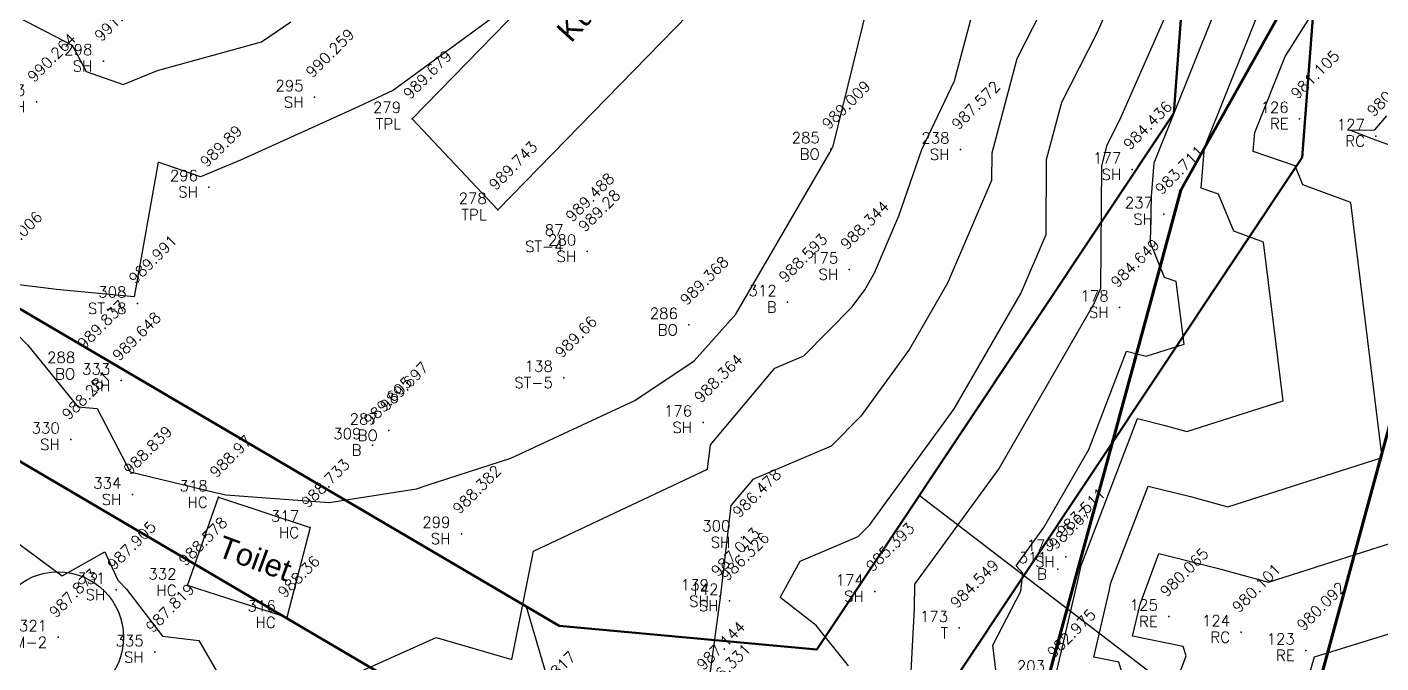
# Model space of a CAD drawing. Header units: metres. Extents: x 319894 to 3389272, y 120 to 6136017.
# Drawn here: x 320805.95 to 320836.83, y 3067873.56 to 3067888.07 of the extents above; entities that cross this region are included whole.
import ezdxf
from ezdxf.enums import TextEntityAlignment as Align

# ---------------------------------------------------------------- set-up
doc = ezdxf.new("R2010")
doc.units = ezdxf.units.M
doc.header["$MEASUREMENT"] = 0
doc.layers.add('a_MUEBLE', color=255, linetype='Continuous', lineweight=5)
for name, color, linetype in [('B', 7, 'Continuous'), ('BM-2', 7, 'Continuous'), ('BO', 7, 'Continuous'), ('Contour', 254, 'Continuous'), ('HC', 7, 'Continuous'), ('Index_Contour', 8, 'Continuous'), ('Points', 7, 'Continuous'), ('Points-ELV', 6, 'Continuous'), ('Points-NUM', 4, 'Continuous'), ('Points-TXT', 3, 'Continuous'), ('RC', 7, 'Continuous'), ('RE', 7, 'Continuous'), ('SH', 7, 'Continuous'), ('ST-4', 7, 'Continuous'), ('ST-5', 7, 'Continuous'), ('ST-8', 7, 'Continuous'), ('T', 7, 'Continuous'), ('TPL', 7, 'Continuous')]:
    doc.layers.add(name, color=color, linetype=linetype)
doc.styles.add('romans', font='romans.shx')
doc.styles.get("Standard").update_dxf_attribs({"font": 'arial.ttf'})

# ---------------------------------------------------------------- blocks, each defined once
blk = doc.blocks.new('POINTS')
at = {"layer": 'Points'}
blk.add_line((0, 0), (0, 0), dxfattribs=at)
blk.add_point((0, 0), dxfattribs=at)
at = {"layer": 'Points-ELV', "style": 'romans'}
blk.add_attdef('ELEV', text='', height=1, rotation=45, dxfattribs=at).set_placement((0, 0), align=Align.BOTTOM_LEFT)
at = {"layer": 'Points-NUM', "style": 'romans'}
blk.add_attdef('PTNUM', text='', height=1, dxfattribs=at).set_placement((0, 0), align=Align.BOTTOM_RIGHT)
at = {"layer": 'Points-TXT', "style": 'romans'}
blk.add_attdef('DESC', text='', height=1, dxfattribs=at).set_placement((0, 0), align=Align.BOTTOM_RIGHT)

msp = doc.modelspace()

# ---------------------------------------------------------------- linework, layer by layer
at = {"color": 7}
for p, q in [((320832.271, 3067884.348, 1969.362), (320829.069, 3067872.567, 1969.362)), ((320834.933, 3067871.266, 987.586), (320837.883, 3067882.119, 987.586))]:
    msp.add_line(p, q, dxfattribs=at)
at = {"color": 1}
for p, q in [((320826.303, 3067877.386, 987.586), (320836.652, 3067869.461, 987.586)), ((320829.677, 3067874.802, 987.586), (320834.859, 3067870.834, 987.586))]:
    msp.add_line(p, q, dxfattribs=at)
at = {"color": 3, "lineweight": 50, "elevation": 987.586}
for points in [[(320837.849, 3067892.947), (320832.529, 3067891.702), (320832.107, 3067886.102), (320823.962, 3067873.868), (320818.085, 3067874.404), (320805.657, 3067881.713), (320787.148, 3067898.206), (320781.299, 3067903.444), (320777.917, 3067902.345), (320765.452, 3067887.9), (320765.742, 3067881.201), (320760.327, 3067874.569), (320762.69, 3067869.453), (320761.66, 3067864.603), (320762.922, 3067848.287), (320767.166, 3067836.153), (320773.116, 3067821.854), (320784.535, 3067816.74), (320788.414, 3067815.483), (320791.297, 3067813.735), (320805.956, 3067813.505), (320829.07, 3067812.426), (320835.701, 3067815.002), (320840.969, 3067815.97)], [(320837.25, 3067889.726), (320835.355, 3067889.282), (320835.039, 3067885.094), (320825.469, 3067870.719), (320817.143, 3067871.477), (320803.882, 3067879.277), (320785.149, 3067895.968), (320780.584, 3067900.057), (320779.641, 3067899.75), (320768.501, 3067886.841), (320768.788, 3067880.189), (320763.837, 3067874.124), (320765.831, 3067869.806), (320764.684, 3067864.403), (320765.883, 3067848.908), (320769.969, 3067837.226), (320775.428, 3067824.106), (320785.613, 3067819.544), (320789.671, 3067818.229), (320792.157, 3067816.722), (320806.05, 3067816.504), (320828.576, 3067815.452), (320834.88, 3067817.901), (320839.51, 3067818.752)]]:
    msp.add_lwpolyline(points, dxfattribs=at)
at = {"color": 1, "lineweight": 30, "elevation": 987.586}
msp.add_lwpolyline([(320837.849, 3067892.947), (320832.529, 3067891.702), (320832.107, 3067886.102), (320823.962, 3067873.868), (320818.085, 3067874.404), (320805.657, 3067881.713), (320787.148, 3067898.206), (320781.299, 3067903.444), (320777.917, 3067902.345), (320765.452, 3067887.9), (320765.742, 3067881.201), (320760.327, 3067874.569), (320762.69, 3067869.453), (320761.66, 3067864.603), (320762.922, 3067848.287), (320767.166, 3067836.153), (320773.116, 3067821.854), (320784.535, 3067816.74), (320788.414, 3067815.483), (320791.297, 3067813.735), (320805.956, 3067813.505), (320829.07, 3067812.426), (320835.701, 3067815.002), (320840.969, 3067815.97)], dxfattribs=at)
at = {"color": 1, "elevation": 987.586}
msp.add_lwpolyline([(320777.917, 3067902.345), (320765.452, 3067887.9), (320765.742, 3067881.201), (320760.327, 3067874.569), (320762.69, 3067869.453), (320761.66, 3067864.603), (320762.922, 3067848.287), (320767.166, 3067836.153), (320773.116, 3067821.854), (320781.932, 3067817.905), (320791.95, 3067819.881), (320794.953, 3067820.178), (320802.116, 3067822.366), (320808.503, 3067825.368), (320811.983, 3067828.431), (320818.784, 3067836.424), (320822.771, 3067843.302), (320824.889, 3067850.949), (320827.341, 3067862.58), (320827.988, 3067866.319), (320820.168, 3067865.216), (320817.346, 3067874.838), (320805.657, 3067881.713), (320787.148, 3067898.206)], dxfattribs=at)
for points, elevation in [([(320814.733, 3067885.972), (320821.565, 3067892.976)], 989.679), ([(320816.687, 3067883.897), (320823.519, 3067890.901)], 989.743), ([(320816.687, 3067883.897), (320814.733, 3067885.972)], 989.743), ([(320812.406, 3067876.648), (320811.873, 3067874.599), (320809.611, 3067875.328), (320810.32, 3067877.339), (320812.406, 3067876.648)], 988.733)]:
    msp.add_lwpolyline(points, dxfattribs=dict(elevation=elevation))
msp.add_lwpolyline([(320832.271, 3067884.348), (320836.964, 3067892.74), (320832.529, 3067891.702), (320832.107, 3067886.102), (320826.303, 3067877.386), (320829.677, 3067874.802)], close=True, dxfattribs=at)
at = {"color": 2, "lineweight": 158}
for points in [[(320781.932, 3067817.905), (320791.95, 3067819.881), (320794.953, 3067820.178), (320802.116, 3067822.366), (320808.503, 3067825.368), (320811.983, 3067828.431), (320818.784, 3067836.424), (320822.771, 3067843.302), (320824.889, 3067850.949), (320826.115, 3067856.765), (320826.972, 3067860.826), (320827.078, 3067861.333), (320827.212, 3067861.967), (320827.341, 3067862.58), (320827.573, 3067863.916), (320827.881, 3067865.699), (320828.15, 3067867.255), (320828.924, 3067871.727), (320829.069, 3067872.567), (320831.126, 3067880.134), (320831.582, 3067881.814), (320832.164, 3067883.954), (320832.271, 3067884.348), (320835.666, 3067890.418)], [(320837.243, 3067879.764), (320834.933, 3067871.266), (320834.575, 3067869.196), (320832.519, 3067858.13), (320831.691, 3067854.125), (320830.721, 3067849.528), (320828.348, 3067840.959), (320823.734, 3067832.999), (320816.272, 3067824.213), (320811.827, 3067820.3), (320804.279, 3067816.753), (320796.136, 3067814.266), (320787.275, 3067813.39), (320779.784, 3067813.573), (320775.028, 3067814.607), (320767.738, 3067818.878), (320762.038, 3067825.343), (320758.353, 3067835.442), (320755.151, 3067841.994)]]:
    msp.add_lwpolyline(points, dxfattribs=at)
msp.add_circle((320806.658, 3067874.146, 987.873), 1.493)
at = {"layer": 'a_MUEBLE', "lineweight": 40, "elevation": 968}
msp.add_lwpolyline([(320781.932, 3067817.905), (320791.95, 3067819.881), (320794.953, 3067820.178), (320802.116, 3067822.366), (320808.503, 3067825.368), (320811.983, 3067828.431), (320818.784, 3067836.424), (320822.771, 3067843.302), (320824.889, 3067850.949), (320826.115, 3067856.765), (320826.972, 3067860.826), (320827.078, 3067861.333), (320827.212, 3067861.967), (320827.341, 3067862.58), (320827.573, 3067863.916), (320827.881, 3067865.699), (320828.15, 3067867.255), (320828.924, 3067871.727), (320829.069, 3067872.567), (320831.126, 3067880.134), (320831.582, 3067881.814), (320832.164, 3067883.954), (320832.271, 3067884.348), (320835.666, 3067890.418)], dxfattribs=at)
at = {"layer": 'Contour'}
for points in [[(320824.691, 3067873.493), (320823.948, 3067874.415), (320823.131, 3067875.055), (320823.585, 3067875.883), (320824.91, 3067876.445), (320825.168, 3067876.705), (320827.1, 3067879.36), (320828.618, 3067881.989), (320829.195, 3067883.337), (320829.207, 3067885.045), (320829.554, 3067886.356), (320830.357, 3067887.935), (320832.372, 3067892.521)], [(320801.412, 3067890.546), (320806.979, 3067887.655), (320807.298, 3067887.051), (320808.141, 3067886.753), (320808.925, 3067887.079), (320811.3, 3067887.733), (320811.969, 3067888.184)], [(320828.15, 3067872.58), (320827.981, 3067873.963), (320828.618, 3067875.197), (320828.664, 3067875.605), (320828.511, 3067875.779), (320829.144, 3067876.648), (320830.172, 3067878.429), (320831.032, 3067880.673), (320831.268, 3067880.614), (320831.478, 3067880.557), (320832.341, 3067880.832), (320832.165, 3067882.259), (320831.897, 3067882.356), (320831.573, 3067883.142), (320831.596, 3067884.203), (320831.661, 3067884.968), (320833.904, 3067890.568)], [(320829.843, 3067889.928), (320828.526, 3067887.34), (320827.957, 3067885.191), (320827.953, 3067884.57), (320826.949, 3067882.224), (320826.078, 3067880.716), (320824.97, 3067879.194), (320824.289, 3067878.507), (320822.505, 3067877.749), (320822.003, 3067877.15), (320821.767, 3067875.114), (320821.522, 3067873.306)], [(320805.055, 3067881.712), (320805.96, 3067880.821), (320807.11, 3067879.401), (320807.553, 3067879.365), (320808.302, 3067877.919), (320810.222, 3067877.457), (320810.486, 3067877.395), (320812.842, 3067877.224), (320814.833, 3067877.529), (320815.08, 3067877.615), (320816.988, 3067878.229), (320819.812, 3067879.547), (320821.165, 3067880.456), (320822.116, 3067881.518), (320824.263, 3067885.206), (320824.337, 3067885.353), (320825.36, 3067889.504)], [(320829.423, 3067873.315), (320829.935, 3067875.501), (320829.992, 3067875.782), (320831.277, 3067879.135), (320831.877, 3067878.985), (320832.409, 3067878.84), (320834.602, 3067879.539), (320834.156, 3067883.163), (320833.475, 3067883.411), (320833.127, 3067884.255), (320832.729, 3067884.391), (320832.807, 3067885.316), (320834.275, 3067888.981)], [(320813.286, 3067873.246), (320815.281, 3067874.141), (320817.011, 3067873.636), (320817.504, 3067876.11), (320821.474, 3067877.978), (320821.539, 3067878.54), (320823.004, 3067880.286), (320823.668, 3067880.568), (320824.773, 3067881.683), (320825.057, 3067882.072), (320825.279, 3067882.458), (320825.836, 3067883.758), (320826.361, 3067885.277), (320827.105, 3067886.839), (320827.499, 3067888.325)], [(320830.993, 3067873.122), (320830.853, 3067873.577), (320830.284, 3067873.693), (320830.637, 3067875.2), (320830.675, 3067875.386), (320831.522, 3067877.596), (320832.486, 3067877.355), (320833.34, 3067877.123), (320836.863, 3067878.245), (320836.146, 3067884.067), (320835.053, 3067884.465), (320834.874, 3067884.899), (320833.916, 3067885.226), (320833.953, 3067885.663), (320834.647, 3067887.394), (320835.211, 3067888.283)], [(320838.137, 3067884.971), (320836.631, 3067885.52), (320836.12, 3067885.714), (320836.697, 3067885.719), (320836.965, 3067886.04)], [(320820.904, 3067846.169), (320822.851, 3067848.511), (320823.975, 3067851.102), (320824.171, 3067851.616), (320824.813, 3067854.336), (320825.12, 3067854.654), (320826.079, 3067855.954), (320826.475, 3067855.839), (320827.363, 3067856.419), (320829.879, 3067861.683), (320829.003, 3067861.905), (320828.389, 3067862.127), (320828.596, 3067863.468), (320828.978, 3067864.346), (320829.19, 3067865.082), (320829.958, 3067867.194), (320832.388, 3067873.722), (320832.322, 3067873.937), (320831.168, 3067874.171), (320831.339, 3067874.9), (320831.766, 3067876.057), (320833.095, 3067875.726), (320834.272, 3067875.405), (320839.124, 3067876.951)], [(320805.02, 3067876.829), (320806.749, 3067875.55), (320807.724, 3067876.097), (320808.023, 3067875.452), (320808.216, 3067875.245), (320809.041, 3067874.169), (320809.87, 3067874.071), (320810.537, 3067872.918)]]:
    msp.add_lwpolyline(points, dxfattribs=at)
at = {"layer": 'Index_Contour'}
for points in [[(320820.556, 3067891.207), (320814.311, 3067886.627), (320813.502, 3067886.245), (320810.818, 3067885.027), (320809.906, 3067884.647), (320808.942, 3067884.988), (320808.392, 3067881.912), (320806.622, 3067882.083), (320805.459, 3067882.227), (320804.069, 3067884.108), (320803.429, 3067884.155), (320803.148, 3067884.105), (320802.616, 3067885.029), (320800.212, 3067886.076), (320799.375, 3067887.462), (320799.107, 3067889.592)], [(320832.823, 3067890.383), (320830.871, 3067885.941), (320830.582, 3067885.372), (320830.456, 3067884.899), (320830.437, 3067882.105), (320830.287, 3067881.754), (320828.122, 3067878.004), (320826.197, 3067875.359), (320826.183, 3067874.805), (320826.085, 3067872.943)], [(320840.856, 3067875.402), (320835.307, 3067873.693), (320834.811, 3067871.963), (320834.569, 3067872.214), (320833.324, 3067872.422), (320833.084, 3067872.443), (320830.494, 3067865.486), (320830.264, 3067864.854), (320830.201, 3067864.634), (320830.087, 3067864.371), (320830.025, 3067863.97), (320831.031, 3067863.605), (320832.467, 3067863.242), (320828.343, 3067854.615), (320827.872, 3067854.307), (320826.974, 3067854.569), (320826.467, 3067853.882), (320824.938, 3067852.301), (320823.365, 3067848.154), (320823.241, 3067847.866), (320823.024, 3067847.606), (320821.326, 3067844.617)]]:
    msp.add_lwpolyline(points, dxfattribs=at)

# ---------------------------------------------------------------- block references
at = {"layer": 'B', "linetype": 'Continuous'}
ref = msp.add_blockref('POINTS', (320823.299, 3067881.791, 988.593), dxfattribs=at)
ref.add_attrib('PTNUM', '312', dxfattribs={"layer": 'Points-NUM', "height": 0.25, "style": 'romans'}).set_placement((320823.049, 3067881.853, 988.593), align=Align.BOTTOM_RIGHT)
ref.add_attrib('DESC', 'B', dxfattribs={"layer": 'Points-TXT', "height": 0.25, "style": 'romans'}).set_placement((320823.049, 3067881.478, 988.593), align=Align.BOTTOM_RIGHT)
ref.add_attrib('ELEV', '988.593', dxfattribs={"layer": 'Points-ELV', "height": 0.25, "rotation": 45, "style": 'romans'}).set_placement((320823.299, 3067882.166, 988.593), align=Align.BOTTOM_LEFT)
ref = msp.add_blockref('POINTS', (320813.828, 3067878.529, 989.605), dxfattribs=at)
ref.add_attrib('PTNUM', '309', dxfattribs={"layer": 'Points-NUM', "height": 0.25, "style": 'romans'}).set_placement((320813.578, 3067878.591, 989.605), align=Align.BOTTOM_RIGHT)
ref.add_attrib('DESC', 'B', dxfattribs={"layer": 'Points-TXT', "height": 0.25, "style": 'romans'}).set_placement((320813.578, 3067878.216, 989.605), align=Align.BOTTOM_RIGHT)
ref.add_attrib('ELEV', '989.605', dxfattribs={"layer": 'Points-ELV', "height": 0.25, "rotation": 45, "style": 'romans'}).set_placement((320813.828, 3067878.904, 989.605), align=Align.BOTTOM_LEFT)
ref = msp.add_blockref('POINTS', (320829.464, 3067875.702, 983.67), dxfattribs=at)
ref.add_attrib('PTNUM', '311', dxfattribs={"layer": 'Points-NUM', "height": 0.25, "style": 'romans'}).set_placement((320829.214, 3067875.764, 983.67), align=Align.BOTTOM_RIGHT)
ref.add_attrib('DESC', 'B', dxfattribs={"layer": 'Points-TXT', "height": 0.25, "style": 'romans'}).set_placement((320829.214, 3067875.389, 983.67), align=Align.BOTTOM_RIGHT)
ref.add_attrib('ELEV', '983.67', dxfattribs={"layer": 'Points-ELV', "height": 0.25, "rotation": 45, "style": 'romans'}).set_placement((320829.464, 3067876.077, 983.67), align=Align.BOTTOM_LEFT)
at = {"layer": 'BM-2', "linetype": 'Continuous'}
ref = msp.add_blockref('POINTS', (320806.658, 3067874.146, 987.873), dxfattribs=at)
ref.add_attrib('PTNUM', '321', dxfattribs={"layer": 'Points-NUM', "height": 0.25, "style": 'romans'}).set_placement((320806.408, 3067874.208, 987.873), align=Align.BOTTOM_RIGHT)
ref.add_attrib('DESC', 'BM-2', dxfattribs={"layer": 'Points-TXT', "height": 0.25, "style": 'romans'}).set_placement((320806.408, 3067873.833, 987.873), align=Align.BOTTOM_RIGHT)
ref.add_attrib('ELEV', '987.873', dxfattribs={"layer": 'Points-ELV', "height": 0.25, "rotation": 45, "style": 'romans'}).set_placement((320806.658, 3067874.521, 987.873), align=Align.BOTTOM_LEFT)
at = {"layer": 'BO', "linetype": 'Continuous'}
ref = msp.add_blockref('POINTS', (320824.284, 3067885.282, 989.009), dxfattribs=at)
ref.add_attrib('PTNUM', '285', dxfattribs={"layer": 'Points-NUM', "height": 0.25, "style": 'romans'}).set_placement((320824.034, 3067885.344, 989.009), align=Align.BOTTOM_RIGHT)
ref.add_attrib('DESC', 'BO', dxfattribs={"layer": 'Points-TXT', "height": 0.25, "style": 'romans'}).set_placement((320824.034, 3067884.969, 989.009), align=Align.BOTTOM_RIGHT)
ref.add_attrib('ELEV', '989.009', dxfattribs={"layer": 'Points-ELV', "height": 0.25, "rotation": 45, "style": 'romans'}).set_placement((320824.284, 3067885.657, 989.009), align=Align.BOTTOM_LEFT)
ref = msp.add_blockref('POINTS', (320805.391, 3067882.299, 990.006), dxfattribs=at)
ref.add_attrib('PTNUM', '289', dxfattribs={"layer": 'Points-NUM', "height": 0.25, "style": 'romans'}).set_placement((320805.141, 3067882.361, 990.006), align=Align.BOTTOM_RIGHT)
ref.add_attrib('DESC', 'BO', dxfattribs={"layer": 'Points-TXT', "height": 0.25, "style": 'romans'}).set_placement((320805.141, 3067881.986, 990.006), align=Align.BOTTOM_RIGHT)
ref.add_attrib('ELEV', '990.006', dxfattribs={"layer": 'Points-ELV', "height": 0.25, "rotation": 45, "style": 'romans'}).set_placement((320805.391, 3067882.674, 990.006), align=Align.BOTTOM_LEFT)
ref = msp.add_blockref('POINTS', (320821.046, 3067881.272, 989.368), dxfattribs=at)
ref.add_attrib('PTNUM', '286', dxfattribs={"layer": 'Points-NUM', "height": 0.25, "style": 'romans'}).set_placement((320820.796, 3067881.334, 989.368), align=Align.BOTTOM_RIGHT)
ref.add_attrib('DESC', 'BO', dxfattribs={"layer": 'Points-TXT', "height": 0.25, "style": 'romans'}).set_placement((320820.796, 3067880.959, 989.368), align=Align.BOTTOM_RIGHT)
ref.add_attrib('ELEV', '989.368', dxfattribs={"layer": 'Points-ELV', "height": 0.25, "rotation": 45, "style": 'romans'}).set_placement((320821.046, 3067881.647, 989.368), align=Align.BOTTOM_LEFT)
ref = msp.add_blockref('POINTS', (320807.299, 3067880.267, 989.837), dxfattribs=at)
ref.add_attrib('PTNUM', '288', dxfattribs={"layer": 'Points-NUM', "height": 0.25, "style": 'romans'}).set_placement((320807.049, 3067880.329, 989.837), align=Align.BOTTOM_RIGHT)
ref.add_attrib('DESC', 'BO', dxfattribs={"layer": 'Points-TXT', "height": 0.25, "style": 'romans'}).set_placement((320807.049, 3067879.954, 989.837), align=Align.BOTTOM_RIGHT)
ref.add_attrib('ELEV', '989.837', dxfattribs={"layer": 'Points-ELV', "height": 0.25, "rotation": 45, "style": 'romans'}).set_placement((320807.299, 3067880.642, 989.837), align=Align.BOTTOM_LEFT)
ref = msp.add_blockref('POINTS', (320814.201, 3067878.863, 989.697), dxfattribs=at)
ref.add_attrib('PTNUM', '287', dxfattribs={"layer": 'Points-NUM', "height": 0.25, "style": 'romans'}).set_placement((320813.951, 3067878.925, 989.697), align=Align.BOTTOM_RIGHT)
ref.add_attrib('DESC', 'BO', dxfattribs={"layer": 'Points-TXT', "height": 0.25, "style": 'romans'}).set_placement((320813.951, 3067878.55, 989.697), align=Align.BOTTOM_RIGHT)
ref.add_attrib('ELEV', '989.697', dxfattribs={"layer": 'Points-ELV', "height": 0.25, "rotation": 45, "style": 'romans'}).set_placement((320814.201, 3067879.238, 989.697), align=Align.BOTTOM_LEFT)
at = {"layer": 'HC', "linetype": 'Continuous'}
ref = msp.add_blockref('POINTS', (320810.32, 3067877.339, 988.97), dxfattribs=at)
ref.add_attrib('PTNUM', '318', dxfattribs={"layer": 'Points-NUM', "height": 0.25, "style": 'romans'}).set_placement((320810.07, 3067877.401, 988.97), align=Align.BOTTOM_RIGHT)
ref.add_attrib('DESC', 'HC', dxfattribs={"layer": 'Points-TXT', "height": 0.25, "style": 'romans'}).set_placement((320810.07, 3067877.026, 988.97), align=Align.BOTTOM_RIGHT)
ref.add_attrib('ELEV', '988.97', dxfattribs={"layer": 'Points-ELV', "height": 0.25, "rotation": 45, "style": 'romans'}).set_placement((320810.32, 3067877.714, 988.97), align=Align.BOTTOM_LEFT)
ref = msp.add_blockref('POINTS', (320812.406, 3067876.648, 988.733), dxfattribs=at)
ref.add_attrib('PTNUM', '317', dxfattribs={"layer": 'Points-NUM', "height": 0.25, "style": 'romans'}).set_placement((320812.156, 3067876.71, 988.733), align=Align.BOTTOM_RIGHT)
ref.add_attrib('DESC', 'HC', dxfattribs={"layer": 'Points-TXT', "height": 0.25, "style": 'romans'}).set_placement((320812.156, 3067876.335, 988.733), align=Align.BOTTOM_RIGHT)
ref.add_attrib('ELEV', '988.733', dxfattribs={"layer": 'Points-ELV', "height": 0.25, "rotation": 45, "style": 'romans'}).set_placement((320812.406, 3067877.023, 988.733), align=Align.BOTTOM_LEFT)
ref = msp.add_blockref('POINTS', (320809.611, 3067875.328, 988.578), dxfattribs=at)
ref.add_attrib('PTNUM', '332', dxfattribs={"layer": 'Points-NUM', "height": 0.25, "style": 'romans'}).set_placement((320809.361, 3067875.39, 988.578), align=Align.BOTTOM_RIGHT)
ref.add_attrib('DESC', 'HC', dxfattribs={"layer": 'Points-TXT', "height": 0.25, "style": 'romans'}).set_placement((320809.361, 3067875.015, 988.578), align=Align.BOTTOM_RIGHT)
ref.add_attrib('ELEV', '988.578', dxfattribs={"layer": 'Points-ELV', "height": 0.25, "rotation": 45, "style": 'romans'}).set_placement((320809.611, 3067875.703, 988.578), align=Align.BOTTOM_LEFT)
ref = msp.add_blockref('POINTS', (320811.873, 3067874.599, 988.36), dxfattribs=at)
ref.add_attrib('PTNUM', '316', dxfattribs={"layer": 'Points-NUM', "height": 0.25, "style": 'romans'}).set_placement((320811.623, 3067874.661, 988.36), align=Align.BOTTOM_RIGHT)
ref.add_attrib('DESC', 'HC', dxfattribs={"layer": 'Points-TXT', "height": 0.25, "style": 'romans'}).set_placement((320811.623, 3067874.286, 988.36), align=Align.BOTTOM_RIGHT)
ref.add_attrib('ELEV', '988.36', dxfattribs={"layer": 'Points-ELV', "height": 0.25, "rotation": 45, "style": 'romans'}).set_placement((320811.873, 3067874.974, 988.36), align=Align.BOTTOM_LEFT)
at = {"layer": 'RC', "linetype": 'Continuous'}
ref = msp.add_blockref('POINTS', (320836.718, 3067885.578, 980.945), dxfattribs=at)
ref.add_attrib('PTNUM', '127', dxfattribs={"layer": 'Points-NUM', "height": 0.25, "style": 'romans'}).set_placement((320836.468, 3067885.64, 980.945), align=Align.BOTTOM_RIGHT)
ref.add_attrib('DESC', 'RC', dxfattribs={"layer": 'Points-TXT', "height": 0.25, "style": 'romans'}).set_placement((320836.468, 3067885.265, 980.945), align=Align.BOTTOM_RIGHT)
ref.add_attrib('ELEV', '980.945', dxfattribs={"layer": 'Points-ELV', "height": 0.25, "rotation": 45, "style": 'romans'}).set_placement((320836.718, 3067885.953, 980.945), align=Align.BOTTOM_LEFT)
ref = msp.add_blockref('POINTS', (320833.642, 3067874.261, 980.101), dxfattribs=at)
ref.add_attrib('PTNUM', '124', dxfattribs={"layer": 'Points-NUM', "height": 0.25, "style": 'romans'}).set_placement((320833.392, 3067874.323, 980.101), align=Align.BOTTOM_RIGHT)
ref.add_attrib('DESC', 'RC', dxfattribs={"layer": 'Points-TXT', "height": 0.25, "style": 'romans'}).set_placement((320833.392, 3067873.948, 980.101), align=Align.BOTTOM_RIGHT)
ref.add_attrib('ELEV', '980.101', dxfattribs={"layer": 'Points-ELV', "height": 0.25, "rotation": 45, "style": 'romans'}).set_placement((320833.642, 3067874.636, 980.101), align=Align.BOTTOM_LEFT)
at = {"layer": 'RE', "linetype": 'Continuous'}
ref = msp.add_blockref('POINTS', (320834.979, 3067885.974, 981.105), dxfattribs=at)
ref.add_attrib('PTNUM', '126', dxfattribs={"layer": 'Points-NUM', "height": 0.25, "style": 'romans'}).set_placement((320834.729, 3067886.036, 981.105), align=Align.BOTTOM_RIGHT)
ref.add_attrib('DESC', 'RE', dxfattribs={"layer": 'Points-TXT', "height": 0.25, "style": 'romans'}).set_placement((320834.729, 3067885.661, 981.105), align=Align.BOTTOM_RIGHT)
ref.add_attrib('ELEV', '981.105', dxfattribs={"layer": 'Points-ELV', "height": 0.25, "rotation": 45, "style": 'romans'}).set_placement((320834.979, 3067886.349, 981.105), align=Align.BOTTOM_LEFT)
ref = msp.add_blockref('POINTS', (320831.995, 3067874.619, 980.065), dxfattribs=at)
ref.add_attrib('PTNUM', '125', dxfattribs={"layer": 'Points-NUM', "height": 0.25, "style": 'romans'}).set_placement((320831.745, 3067874.681, 980.065), align=Align.BOTTOM_RIGHT)
ref.add_attrib('DESC', 'RE', dxfattribs={"layer": 'Points-TXT', "height": 0.25, "style": 'romans'}).set_placement((320831.745, 3067874.306, 980.065), align=Align.BOTTOM_RIGHT)
ref.add_attrib('ELEV', '980.065', dxfattribs={"layer": 'Points-ELV', "height": 0.25, "rotation": 45, "style": 'romans'}).set_placement((320831.995, 3067874.994, 980.065), align=Align.BOTTOM_LEFT)
ref = msp.add_blockref('POINTS', (320835.117, 3067873.846, 980.092), dxfattribs=at)
ref.add_attrib('PTNUM', '123', dxfattribs={"layer": 'Points-NUM', "height": 0.25, "style": 'romans'}).set_placement((320834.867, 3067873.908, 980.092), align=Align.BOTTOM_RIGHT)
ref.add_attrib('DESC', 'RE', dxfattribs={"layer": 'Points-TXT', "height": 0.25, "style": 'romans'}).set_placement((320834.867, 3067873.533, 980.092), align=Align.BOTTOM_RIGHT)
ref.add_attrib('ELEV', '980.092', dxfattribs={"layer": 'Points-ELV', "height": 0.25, "rotation": 45, "style": 'romans'}).set_placement((320835.117, 3067874.221, 980.092), align=Align.BOTTOM_LEFT)
at = {"layer": 'SH', "linetype": 'Continuous'}
ref = msp.add_blockref('POINTS', (320807.691, 3067887.29, 991.255), dxfattribs=at)
ref.add_attrib('PTNUM', '298', dxfattribs={"layer": 'Points-NUM', "height": 0.25, "style": 'romans'}).set_placement((320807.441, 3067887.352, 991.255), align=Align.BOTTOM_RIGHT)
ref.add_attrib('DESC', 'SH', dxfattribs={"layer": 'Points-TXT', "height": 0.25, "style": 'romans'}).set_placement((320807.441, 3067886.977, 991.255), align=Align.BOTTOM_RIGHT)
ref.add_attrib('ELEV', '991.255', dxfattribs={"layer": 'Points-ELV', "height": 0.25, "rotation": 45, "style": 'romans'}).set_placement((320807.691, 3067887.665, 991.255), align=Align.BOTTOM_LEFT)
ref = msp.add_blockref('POINTS', (320806.162, 3067886.361, 990.264), dxfattribs=at)
ref.add_attrib('PTNUM', '353', dxfattribs={"layer": 'Points-NUM', "height": 0.25, "style": 'romans'}).set_placement((320805.912, 3067886.423, 990.264), align=Align.BOTTOM_RIGHT)
ref.add_attrib('DESC', 'SH', dxfattribs={"layer": 'Points-TXT', "height": 0.25, "style": 'romans'}).set_placement((320805.912, 3067886.048, 990.264), align=Align.BOTTOM_RIGHT)
ref.add_attrib('ELEV', '990.264', dxfattribs={"layer": 'Points-ELV', "height": 0.25, "rotation": 45, "style": 'romans'}).set_placement((320806.162, 3067886.736, 990.264), align=Align.BOTTOM_LEFT)
ref = msp.add_blockref('POINTS', (320812.509, 3067886.466, 990.259), dxfattribs=at)
ref.add_attrib('PTNUM', '295', dxfattribs={"layer": 'Points-NUM', "height": 0.25, "style": 'romans'}).set_placement((320812.259, 3067886.528, 990.259), align=Align.BOTTOM_RIGHT)
ref.add_attrib('DESC', 'SH', dxfattribs={"layer": 'Points-TXT', "height": 0.25, "style": 'romans'}).set_placement((320812.259, 3067886.153, 990.259), align=Align.BOTTOM_RIGHT)
ref.add_attrib('ELEV', '990.259', dxfattribs={"layer": 'Points-ELV', "height": 0.25, "rotation": 45, "style": 'romans'}).set_placement((320812.509, 3067886.841, 990.259), align=Align.BOTTOM_LEFT)
ref = msp.add_blockref('POINTS', (320827.242, 3067885.275, 987.572), dxfattribs=at)
ref.add_attrib('PTNUM', '238', dxfattribs={"layer": 'Points-NUM', "height": 0.25, "style": 'romans'}).set_placement((320826.992, 3067885.337, 987.572), align=Align.BOTTOM_RIGHT)
ref.add_attrib('DESC', 'SH', dxfattribs={"layer": 'Points-TXT', "height": 0.25, "style": 'romans'}).set_placement((320826.992, 3067884.962, 987.572), align=Align.BOTTOM_RIGHT)
ref.add_attrib('ELEV', '987.572', dxfattribs={"layer": 'Points-ELV', "height": 0.25, "rotation": 45, "style": 'romans'}).set_placement((320827.242, 3067885.65, 987.572), align=Align.BOTTOM_LEFT)
ref = msp.add_blockref('POINTS', (320831.161, 3067884.817, 984.436), dxfattribs=at)
ref.add_attrib('PTNUM', '177', dxfattribs={"layer": 'Points-NUM', "height": 0.25, "style": 'romans'}).set_placement((320830.911, 3067884.879, 984.436), align=Align.BOTTOM_RIGHT)
ref.add_attrib('DESC', 'SH', dxfattribs={"layer": 'Points-TXT', "height": 0.25, "style": 'romans'}).set_placement((320830.911, 3067884.504, 984.436), align=Align.BOTTOM_RIGHT)
ref.add_attrib('ELEV', '984.436', dxfattribs={"layer": 'Points-ELV', "height": 0.25, "rotation": 45, "style": 'romans'}).set_placement((320831.161, 3067885.192, 984.436), align=Align.BOTTOM_LEFT)
ref = msp.add_blockref('POINTS', (320810.1, 3067884.416, 989.89), dxfattribs=at)
ref.add_attrib('PTNUM', '296', dxfattribs={"layer": 'Points-NUM', "height": 0.25, "style": 'romans'}).set_placement((320809.85, 3067884.478, 989.89), align=Align.BOTTOM_RIGHT)
ref.add_attrib('DESC', 'SH', dxfattribs={"layer": 'Points-TXT', "height": 0.25, "style": 'romans'}).set_placement((320809.85, 3067884.103, 989.89), align=Align.BOTTOM_RIGHT)
ref.add_attrib('ELEV', '989.89', dxfattribs={"layer": 'Points-ELV', "height": 0.25, "rotation": 45, "style": 'romans'}).set_placement((320810.1, 3067884.791, 989.89), align=Align.BOTTOM_LEFT)
ref = msp.add_blockref('POINTS', (320831.884, 3067883.797, 983.711), dxfattribs=at)
ref.add_attrib('PTNUM', '237', dxfattribs={"layer": 'Points-NUM', "height": 0.25, "style": 'romans'}).set_placement((320831.634, 3067883.859, 983.711), align=Align.BOTTOM_RIGHT)
ref.add_attrib('DESC', 'SH', dxfattribs={"layer": 'Points-TXT', "height": 0.25, "style": 'romans'}).set_placement((320831.634, 3067883.484, 983.711), align=Align.BOTTOM_RIGHT)
ref.add_attrib('ELEV', '983.711', dxfattribs={"layer": 'Points-ELV', "height": 0.25, "rotation": 45, "style": 'romans'}).set_placement((320831.884, 3067884.172, 983.711), align=Align.BOTTOM_LEFT)
ref = msp.add_blockref('POINTS', (320818.727, 3067882.947, 989.28), dxfattribs=at)
ref.add_attrib('PTNUM', '280', dxfattribs={"layer": 'Points-NUM', "height": 0.25, "style": 'romans'}).set_placement((320818.477, 3067883.009, 989.28), align=Align.BOTTOM_RIGHT)
ref.add_attrib('DESC', 'SH', dxfattribs={"layer": 'Points-TXT', "height": 0.25, "style": 'romans'}).set_placement((320818.477, 3067882.634, 989.28), align=Align.BOTTOM_RIGHT)
ref.add_attrib('ELEV', '989.28', dxfattribs={"layer": 'Points-ELV', "height": 0.25, "rotation": 45, "style": 'romans'}).set_placement((320818.727, 3067883.322, 989.28), align=Align.BOTTOM_LEFT)
ref = msp.add_blockref('POINTS', (320824.705, 3067882.539, 988.344), dxfattribs=at)
ref.add_attrib('PTNUM', '175', dxfattribs={"layer": 'Points-NUM', "height": 0.25, "style": 'romans'}).set_placement((320824.455, 3067882.601, 988.344), align=Align.BOTTOM_RIGHT)
ref.add_attrib('DESC', 'SH', dxfattribs={"layer": 'Points-TXT', "height": 0.25, "style": 'romans'}).set_placement((320824.455, 3067882.226, 988.344), align=Align.BOTTOM_RIGHT)
ref.add_attrib('ELEV', '988.344', dxfattribs={"layer": 'Points-ELV', "height": 0.25, "rotation": 45, "style": 'romans'}).set_placement((320824.705, 3067882.914, 988.344), align=Align.BOTTOM_LEFT)
ref = msp.add_blockref('POINTS', (320830.873, 3067881.672, 984.649), dxfattribs=at)
ref.add_attrib('PTNUM', '178', dxfattribs={"layer": 'Points-NUM', "height": 0.25, "style": 'romans'}).set_placement((320830.623, 3067881.734, 984.649), align=Align.BOTTOM_RIGHT)
ref.add_attrib('DESC', 'SH', dxfattribs={"layer": 'Points-TXT', "height": 0.25, "style": 'romans'}).set_placement((320830.623, 3067881.359, 984.649), align=Align.BOTTOM_RIGHT)
ref.add_attrib('ELEV', '984.649', dxfattribs={"layer": 'Points-ELV', "height": 0.25, "rotation": 45, "style": 'romans'}).set_placement((320830.873, 3067882.047, 984.649), align=Align.BOTTOM_LEFT)
ref = msp.add_blockref('POINTS', (320808.098, 3067880.002, 989.648), dxfattribs=at)
ref.add_attrib('PTNUM', '333', dxfattribs={"layer": 'Points-NUM', "height": 0.25, "style": 'romans'}).set_placement((320807.848, 3067880.064, 989.648), align=Align.BOTTOM_RIGHT)
ref.add_attrib('DESC', 'SH', dxfattribs={"layer": 'Points-TXT', "height": 0.25, "style": 'romans'}).set_placement((320807.848, 3067879.689, 989.648), align=Align.BOTTOM_RIGHT)
ref.add_attrib('ELEV', '989.648', dxfattribs={"layer": 'Points-ELV', "height": 0.25, "rotation": 45, "style": 'romans'}).set_placement((320808.098, 3067880.377, 989.648), align=Align.BOTTOM_LEFT)
ref = msp.add_blockref('POINTS', (320821.37, 3067879.046, 988.364), dxfattribs=at)
ref.add_attrib('PTNUM', '176', dxfattribs={"layer": 'Points-NUM', "height": 0.25, "style": 'romans'}).set_placement((320821.12, 3067879.108, 988.364), align=Align.BOTTOM_RIGHT)
ref.add_attrib('DESC', 'SH', dxfattribs={"layer": 'Points-TXT', "height": 0.25, "style": 'romans'}).set_placement((320821.12, 3067878.733, 988.364), align=Align.BOTTOM_RIGHT)
ref.add_attrib('ELEV', '988.364', dxfattribs={"layer": 'Points-ELV', "height": 0.25, "rotation": 45, "style": 'romans'}).set_placement((320821.37, 3067879.421, 988.364), align=Align.BOTTOM_LEFT)
ref = msp.add_blockref('POINTS', (320806.948, 3067878.658, 988.281), dxfattribs=at)
ref.add_attrib('PTNUM', '330', dxfattribs={"layer": 'Points-NUM', "height": 0.25, "style": 'romans'}).set_placement((320806.698, 3067878.72, 988.281), align=Align.BOTTOM_RIGHT)
ref.add_attrib('DESC', 'SH', dxfattribs={"layer": 'Points-TXT', "height": 0.25, "style": 'romans'}).set_placement((320806.698, 3067878.345, 988.281), align=Align.BOTTOM_RIGHT)
ref.add_attrib('ELEV', '988.281', dxfattribs={"layer": 'Points-ELV', "height": 0.25, "rotation": 45, "style": 'romans'}).set_placement((320806.948, 3067879.033, 988.281), align=Align.BOTTOM_LEFT)
ref = msp.add_blockref('POINTS', (320808.352, 3067877.402, 988.839), dxfattribs=at)
ref.add_attrib('PTNUM', '334', dxfattribs={"layer": 'Points-NUM', "height": 0.25, "style": 'romans'}).set_placement((320808.102, 3067877.464, 988.839), align=Align.BOTTOM_RIGHT)
ref.add_attrib('DESC', 'SH', dxfattribs={"layer": 'Points-TXT', "height": 0.25, "style": 'romans'}).set_placement((320808.102, 3067877.089, 988.839), align=Align.BOTTOM_RIGHT)
ref.add_attrib('ELEV', '988.839', dxfattribs={"layer": 'Points-ELV', "height": 0.25, "rotation": 45, "style": 'romans'}).set_placement((320808.352, 3067877.777, 988.839), align=Align.BOTTOM_LEFT)
ref = msp.add_blockref('POINTS', (320815.859, 3067876.508, 988.382), dxfattribs=at)
ref.add_attrib('PTNUM', '299', dxfattribs={"layer": 'Points-NUM', "height": 0.25, "style": 'romans'}).set_placement((320815.609, 3067876.57, 988.382), align=Align.BOTTOM_RIGHT)
ref.add_attrib('DESC', 'SH', dxfattribs={"layer": 'Points-TXT', "height": 0.25, "style": 'romans'}).set_placement((320815.609, 3067876.195, 988.382), align=Align.BOTTOM_RIGHT)
ref.add_attrib('ELEV', '988.382', dxfattribs={"layer": 'Points-ELV', "height": 0.25, "rotation": 45, "style": 'romans'}).set_placement((320815.859, 3067876.883, 988.382), align=Align.BOTTOM_LEFT)
ref = msp.add_blockref('POINTS', (320822.245, 3067876.425, 986.478), dxfattribs=at)
ref.add_attrib('PTNUM', '300', dxfattribs={"layer": 'Points-NUM', "height": 0.25, "style": 'romans'}).set_placement((320821.995, 3067876.487, 986.478), align=Align.BOTTOM_RIGHT)
ref.add_attrib('DESC', 'SH', dxfattribs={"layer": 'Points-TXT', "height": 0.25, "style": 'romans'}).set_placement((320821.995, 3067876.112, 986.478), align=Align.BOTTOM_RIGHT)
ref.add_attrib('ELEV', '986.478', dxfattribs={"layer": 'Points-ELV', "height": 0.25, "rotation": 45, "style": 'romans'}).set_placement((320822.245, 3067876.8, 986.478), align=Align.BOTTOM_LEFT)
ref = msp.add_blockref('POINTS', (320829.643, 3067875.985, 983.511), dxfattribs=at)
ref.add_attrib('PTNUM', '179', dxfattribs={"layer": 'Points-NUM', "height": 0.25, "style": 'romans'}).set_placement((320829.393, 3067876.047, 983.511), align=Align.BOTTOM_RIGHT)
ref.add_attrib('DESC', 'SH', dxfattribs={"layer": 'Points-TXT', "height": 0.25, "style": 'romans'}).set_placement((320829.393, 3067875.672, 983.511), align=Align.BOTTOM_RIGHT)
ref.add_attrib('ELEV', '983.511', dxfattribs={"layer": 'Points-ELV', "height": 0.25, "rotation": 45, "style": 'romans'}).set_placement((320829.643, 3067876.36, 983.511), align=Align.BOTTOM_LEFT)
ref = msp.add_blockref('POINTS', (320807.986, 3067875.231, 987.905), dxfattribs=at)
ref.add_attrib('PTNUM', '331', dxfattribs={"layer": 'Points-NUM', "height": 0.25, "style": 'romans'}).set_placement((320807.736, 3067875.293, 987.905), align=Align.BOTTOM_RIGHT)
ref.add_attrib('DESC', 'SH', dxfattribs={"layer": 'Points-TXT', "height": 0.25, "style": 'romans'}).set_placement((320807.736, 3067874.918, 987.905), align=Align.BOTTOM_RIGHT)
ref.add_attrib('ELEV', '987.905', dxfattribs={"layer": 'Points-ELV', "height": 0.25, "rotation": 45, "style": 'romans'}).set_placement((320807.986, 3067875.606, 987.905), align=Align.BOTTOM_LEFT)
ref = msp.add_blockref('POINTS', (320821.755, 3067875.081, 987.013), dxfattribs=at)
ref.add_attrib('PTNUM', '139', dxfattribs={"layer": 'Points-NUM', "height": 0.25, "style": 'romans'}).set_placement((320821.505, 3067875.143, 987.013), align=Align.BOTTOM_RIGHT)
ref.add_attrib('DESC', 'SH', dxfattribs={"layer": 'Points-TXT', "height": 0.25, "style": 'romans'}).set_placement((320821.505, 3067874.768, 987.013), align=Align.BOTTOM_RIGHT)
ref.add_attrib('ELEV', '987.013', dxfattribs={"layer": 'Points-ELV', "height": 0.25, "rotation": 45, "style": 'romans'}).set_placement((320821.755, 3067875.456, 987.013), align=Align.BOTTOM_LEFT)
ref = msp.add_blockref('POINTS', (320825.287, 3067875.194, 985.393), dxfattribs=at)
ref.add_attrib('PTNUM', '174', dxfattribs={"layer": 'Points-NUM', "height": 0.25, "style": 'romans'}).set_placement((320825.037, 3067875.256, 985.393), align=Align.BOTTOM_RIGHT)
ref.add_attrib('DESC', 'SH', dxfattribs={"layer": 'Points-TXT', "height": 0.25, "style": 'romans'}).set_placement((320825.037, 3067874.881, 985.393), align=Align.BOTTOM_RIGHT)
ref.add_attrib('ELEV', '985.393', dxfattribs={"layer": 'Points-ELV', "height": 0.25, "rotation": 45, "style": 'romans'}).set_placement((320825.287, 3067875.569, 985.393), align=Align.BOTTOM_LEFT)
ref = msp.add_blockref('POINTS', (320821.973, 3067874.981, 986.326), dxfattribs=at)
ref.add_attrib('PTNUM', '142', dxfattribs={"layer": 'Points-NUM', "height": 0.25, "style": 'romans'}).set_placement((320821.723, 3067875.043, 986.326), align=Align.BOTTOM_RIGHT)
ref.add_attrib('DESC', 'SH', dxfattribs={"layer": 'Points-TXT', "height": 0.25, "style": 'romans'}).set_placement((320821.723, 3067874.668, 986.326), align=Align.BOTTOM_RIGHT)
ref.add_attrib('ELEV', '986.326', dxfattribs={"layer": 'Points-ELV', "height": 0.25, "rotation": 45, "style": 'romans'}).set_placement((320821.973, 3067875.356, 986.326), align=Align.BOTTOM_LEFT)
ref = msp.add_blockref('POINTS', (320808.862, 3067873.806, 987.819), dxfattribs=at)
ref.add_attrib('PTNUM', '335', dxfattribs={"layer": 'Points-NUM', "height": 0.25, "style": 'romans'}).set_placement((320808.612, 3067873.868, 987.819), align=Align.BOTTOM_RIGHT)
ref.add_attrib('DESC', 'SH', dxfattribs={"layer": 'Points-TXT', "height": 0.25, "style": 'romans'}).set_placement((320808.612, 3067873.493, 987.819), align=Align.BOTTOM_RIGHT)
ref.add_attrib('ELEV', '987.819', dxfattribs={"layer": 'Points-ELV', "height": 0.25, "rotation": 45, "style": 'romans'}).set_placement((320808.862, 3067874.181, 987.819), align=Align.BOTTOM_LEFT)
ref = msp.add_blockref('POINTS', (320821.425, 3067872.948, 987.144), dxfattribs=at)
ref.add_attrib('PTNUM', '140', dxfattribs={"layer": 'Points-NUM', "height": 0.25, "style": 'romans'}).set_placement((320821.175, 3067873.01, 987.144), align=Align.BOTTOM_RIGHT)
ref.add_attrib('DESC', 'SH', dxfattribs={"layer": 'Points-TXT', "height": 0.25, "style": 'romans'}).set_placement((320821.175, 3067872.635, 987.144), align=Align.BOTTOM_RIGHT)
ref.add_attrib('ELEV', '987.144', dxfattribs={"layer": 'Points-ELV', "height": 0.25, "rotation": 45, "style": 'romans'}).set_placement((320821.425, 3067873.323, 987.144), align=Align.BOTTOM_LEFT)
ref = msp.add_blockref('POINTS', (320829.421, 3067873.226, 982.975), dxfattribs=at)
ref.add_attrib('PTNUM', '203', dxfattribs={"layer": 'Points-NUM', "height": 0.25, "style": 'romans'}).set_placement((320829.171, 3067873.288, 982.975), align=Align.BOTTOM_RIGHT)
ref.add_attrib('DESC', 'SH', dxfattribs={"layer": 'Points-TXT', "height": 0.25, "style": 'romans'}).set_placement((320829.171, 3067872.913, 982.975), align=Align.BOTTOM_RIGHT)
ref.add_attrib('ELEV', '982.975', dxfattribs={"layer": 'Points-ELV', "height": 0.25, "rotation": 45, "style": 'romans'}).set_placement((320829.421, 3067873.601, 982.975), align=Align.BOTTOM_LEFT)
ref = msp.add_blockref('POINTS', (320821.547, 3067872.44, 986.331), dxfattribs=at)
ref.add_attrib('PTNUM', '141', dxfattribs={"layer": 'Points-NUM', "height": 0.25, "style": 'romans'}).set_placement((320821.297, 3067872.502, 986.331), align=Align.BOTTOM_RIGHT)
ref.add_attrib('DESC', 'SH', dxfattribs={"layer": 'Points-TXT', "height": 0.25, "style": 'romans'}).set_placement((320821.297, 3067872.127, 986.331), align=Align.BOTTOM_RIGHT)
ref.add_attrib('ELEV', '986.331', dxfattribs={"layer": 'Points-ELV', "height": 0.25, "rotation": 45, "style": 'romans'}).set_placement((320821.547, 3067872.815, 986.331), align=Align.BOTTOM_LEFT)
ref = msp.add_blockref('POINTS', (320817.562, 3067872.26, 987.817), dxfattribs=at)
ref.add_attrib('PTNUM', '302', dxfattribs={"layer": 'Points-NUM', "height": 0.25, "style": 'romans'}).set_placement((320817.312, 3067872.322, 987.817), align=Align.BOTTOM_RIGHT)
ref.add_attrib('DESC', 'SH', dxfattribs={"layer": 'Points-TXT', "height": 0.25, "style": 'romans'}).set_placement((320817.312, 3067871.947, 987.817), align=Align.BOTTOM_RIGHT)
ref.add_attrib('ELEV', '987.817', dxfattribs={"layer": 'Points-ELV', "height": 0.25, "rotation": 45, "style": 'romans'}).set_placement((320817.562, 3067872.635, 987.817), align=Align.BOTTOM_LEFT)
at = {"layer": 'ST-4', "linetype": 'Continuous'}
ref = msp.add_blockref('POINTS', (320818.438, 3067883.175, 989.488), dxfattribs=at)
ref.add_attrib('PTNUM', '87', dxfattribs={"layer": 'Points-NUM', "height": 0.25, "style": 'romans'}).set_placement((320818.188, 3067883.237, 989.488), align=Align.BOTTOM_RIGHT)
ref.add_attrib('DESC', 'ST-4', dxfattribs={"layer": 'Points-TXT', "height": 0.25, "style": 'romans'}).set_placement((320818.188, 3067882.862, 989.488), align=Align.BOTTOM_RIGHT)
ref.add_attrib('ELEV', '989.488', dxfattribs={"layer": 'Points-ELV', "height": 0.25, "rotation": 45, "style": 'romans'}).set_placement((320818.438, 3067883.55, 989.488), align=Align.BOTTOM_LEFT)
at = {"layer": 'ST-5', "linetype": 'Continuous'}
ref = msp.add_blockref('POINTS', (320818.194, 3067880.067, 989.66), dxfattribs=at)
ref.add_attrib('PTNUM', '138', dxfattribs={"layer": 'Points-NUM', "height": 0.25, "style": 'romans'}).set_placement((320817.944, 3067880.129, 989.66), align=Align.BOTTOM_RIGHT)
ref.add_attrib('DESC', 'ST-5', dxfattribs={"layer": 'Points-TXT', "height": 0.25, "style": 'romans'}).set_placement((320817.944, 3067879.754, 989.66), align=Align.BOTTOM_RIGHT)
ref.add_attrib('ELEV', '989.66', dxfattribs={"layer": 'Points-ELV', "height": 0.25, "rotation": 45, "style": 'romans'}).set_placement((320818.194, 3067880.442, 989.66), align=Align.BOTTOM_LEFT)
at = {"layer": 'ST-8', "linetype": 'Continuous'}
ref = msp.add_blockref('POINTS', (320808.468, 3067881.76, 989.991), dxfattribs=at)
ref.add_attrib('PTNUM', '308', dxfattribs={"layer": 'Points-NUM', "height": 0.25, "style": 'romans'}).set_placement((320808.218, 3067881.822, 989.991), align=Align.BOTTOM_RIGHT)
ref.add_attrib('DESC', 'ST-8', dxfattribs={"layer": 'Points-TXT', "height": 0.25, "style": 'romans'}).set_placement((320808.218, 3067881.447, 989.991), align=Align.BOTTOM_RIGHT)
ref.add_attrib('ELEV', '989.991', dxfattribs={"layer": 'Points-ELV', "height": 0.25, "rotation": 45, "style": 'romans'}).set_placement((320808.468, 3067882.135, 989.991), align=Align.BOTTOM_LEFT)
at = {"layer": 'T', "linetype": 'Continuous'}
ref = msp.add_blockref('POINTS', (320827.21, 3067874.358, 984.549), dxfattribs=at)
ref.add_attrib('PTNUM', '173', dxfattribs={"layer": 'Points-NUM', "height": 0.25, "style": 'romans'}).set_placement((320826.96, 3067874.42, 984.549), align=Align.BOTTOM_RIGHT)
ref.add_attrib('DESC', 'T', dxfattribs={"layer": 'Points-TXT', "height": 0.25, "style": 'romans'}).set_placement((320826.96, 3067874.045, 984.549), align=Align.BOTTOM_RIGHT)
ref.add_attrib('ELEV', '984.549', dxfattribs={"layer": 'Points-ELV', "height": 0.25, "rotation": 45, "style": 'romans'}).set_placement((320827.21, 3067874.733, 984.549), align=Align.BOTTOM_LEFT)
at = {"layer": 'TPL', "linetype": 'Continuous'}
ref = msp.add_blockref('POINTS', (320814.733, 3067885.972, 989.679), dxfattribs=at)
ref.add_attrib('PTNUM', '279', dxfattribs={"layer": 'Points-NUM', "height": 0.25, "style": 'romans'}).set_placement((320814.483, 3067886.034, 989.679), align=Align.BOTTOM_RIGHT)
ref.add_attrib('DESC', 'TPL', dxfattribs={"layer": 'Points-TXT', "height": 0.25, "style": 'romans'}).set_placement((320814.483, 3067885.659, 989.679), align=Align.BOTTOM_RIGHT)
ref.add_attrib('ELEV', '989.679', dxfattribs={"layer": 'Points-ELV', "height": 0.25, "rotation": 45, "style": 'romans'}).set_placement((320814.733, 3067886.347, 989.679), align=Align.BOTTOM_LEFT)
ref = msp.add_blockref('POINTS', (320816.687, 3067883.897, 989.743), dxfattribs=at)
ref.add_attrib('PTNUM', '278', dxfattribs={"layer": 'Points-NUM', "height": 0.25, "style": 'romans'}).set_placement((320816.437, 3067883.959, 989.743), align=Align.BOTTOM_RIGHT)
ref.add_attrib('DESC', 'TPL', dxfattribs={"layer": 'Points-TXT', "height": 0.25, "style": 'romans'}).set_placement((320816.437, 3067883.584, 989.743), align=Align.BOTTOM_RIGHT)
ref.add_attrib('ELEV', '989.743', dxfattribs={"layer": 'Points-ELV', "height": 0.25, "rotation": 45, "style": 'romans'}).set_placement((320816.687, 3067884.272, 989.743), align=Align.BOTTOM_LEFT)

# ---------------------------------------------------------------- texts
at = {"color": 0, "char_height": 0.5, "attachment_point": 1}
for s, insert, rotation in [('Kul Mandir', (320817.989, 3067888.022), 47.692), ('Toilet', (320810.431, 3067876.477), 339.7511)]:
    msp.add_mtext_dynamic_manual_height_columns(s, width=11.37443, gutter_width=1, heights=[0], dxfattribs=dict(at, insert=insert, rotation=rotation))

doc.saveas('drawing.dxf')
